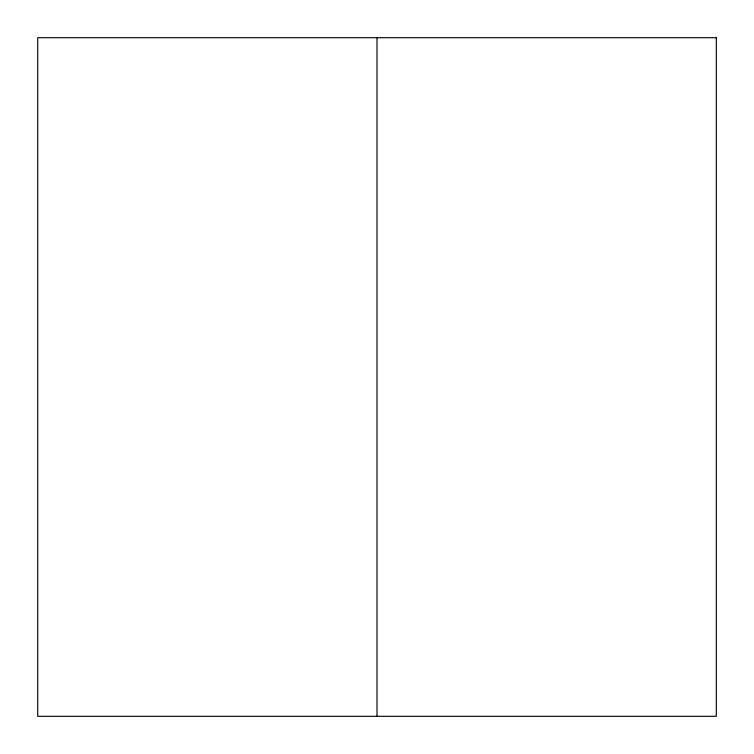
<?xml version="1.0" encoding="UTF-8"?>
<svg xmlns="http://www.w3.org/2000/svg" width="754" height="754" viewBox="0 0 754 754"><rect width="100%" height="100%" fill="white"/><g stroke="black" fill="none" stroke-linecap="round" stroke-linejoin="round"><path stroke-width="1.13" d="M377 37.7L377 716.3M716.3 37.7L37.7 37.7L37.7 716.3L716.3 716.3L716.3 37.7"/></g></svg>
